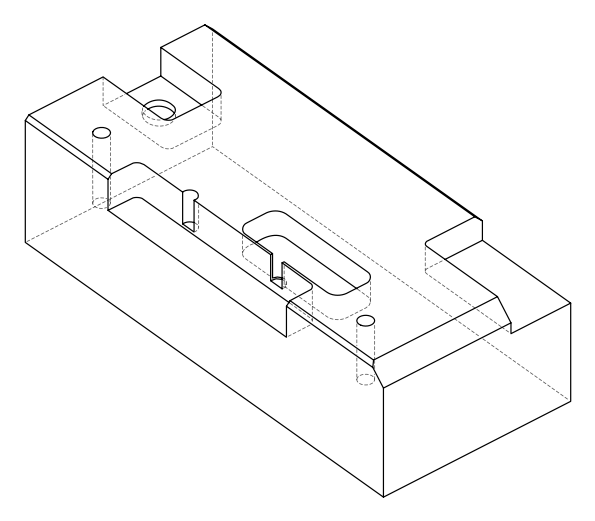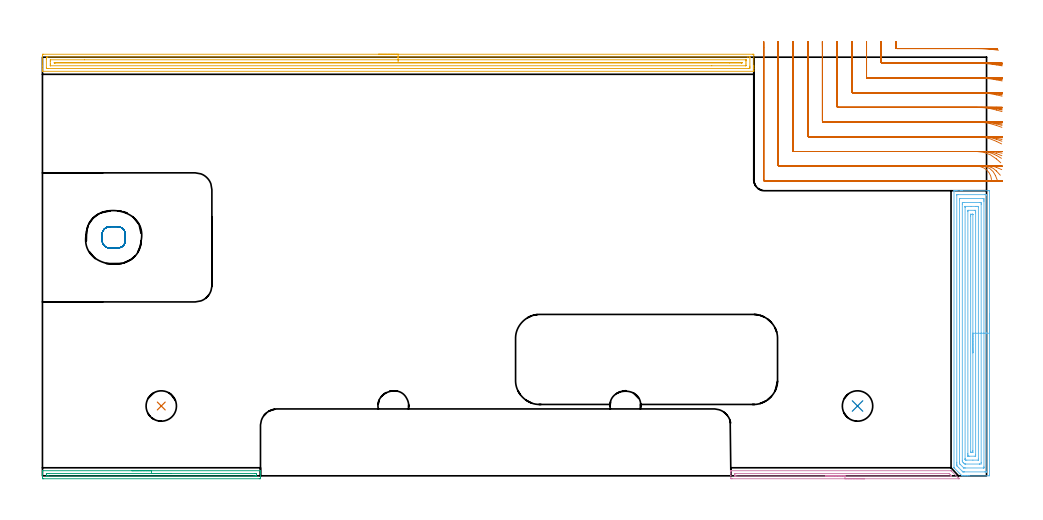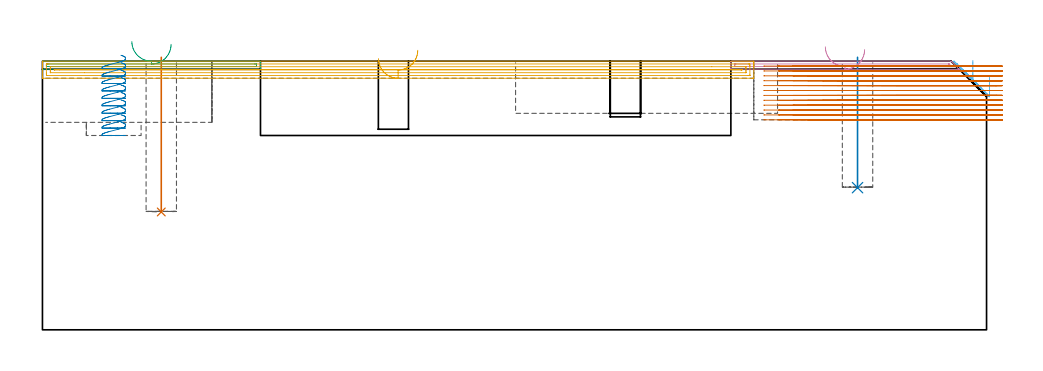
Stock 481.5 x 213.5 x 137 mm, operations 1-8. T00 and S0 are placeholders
(PLAN: 13 operations, 4 tool changes, 111.8 min)
(1 INDEXABLE_INSERT_DRILL_BLIND_HOLE_FROM_SOLID | STEP1POCKET | NXT0302_002 | 0.32 min | 14432 mm3)
(2 INDEXABLE_INSERT_DRILL_BLIND_HOLE_FROM_SOLID_1 | STEP1POCKET_3 | NXT0302_002 | 0.27 min | 12102 mm3)
(3 AREA_MILL | FG_CHAMFER_SURFACE | UGT0205_001 | 1.94 min | 957 mm3)
(4 AREA_MILL_1 | FG_CHAMFER_SURFACE_1 | UGT0205_001 | 2 min | 1027 mm3)
(5 AREA_MILL_2 | FG_CHAMFER_SURFACE_2 | UGT0205_001 | 11.77 min | 13932 mm3)
(6 AREA_MILL_3 | FG_CHAMFER_SURFACE_3 | UGT0205_001 | 8.38 min | 25024 mm3)
(7 MILL_CORNER_NOTCH_RECTANGULAR | CORNER_NOTCH_RECTANGULAR | NXT0201_013 | Follow Part, ap 2.5, ae 75% | 33.13 min | 240062 mm3)
(8 MILL_RECTANGULAR_POCKET | POCKET_RECTANGULAR_STRAIGHT | NXT0201_012 | Follow Part, ap 4, ae 75% | 1.86 min | 23772 mm3)
(9 MILL_RECTANGULAR_POCKET_1 | POCKET_RECTANGULAR_STRAIGHT_1 | NXT0201_012 | Follow Part, ap 4, ae 75% | 7.75 min | 159690 mm3)
(10 MILL_SLOT | SLOT_PARTIAL_RECTANGULAR | NXT0201_012 | Follow Part, ap 4, ae 75% | 31.53 min | 308830 mm3)
(11 MILL_SLOT_1 | SLOT_PARTIAL_RECTANGULAR_1 | NXT0201_012 | Follow Part, ap 4, ae 75% | 11.66 min | 156868 mm3)
(12 MILL_BLIND_HOLE_FROM_SOLID_MATERIAL | STEP1POCKET_1 | NXT0201_011 | Spiral | 0.63 min | 4111 mm3)
(13 MILL_BLIND_HOLE_FROM_SOLID_MATERIAL_1 | STEP1POCKET_2 | NXT0201_011 | Spiral | 0.56 min | 1130 mm3)
(TOOL NXT0302_002 | Index. Insert Drill 15.5mm [880-D1550L20-05] | D15.5 PA176 FL78 Z2)
(TOOL UGT0205_001 | Chamfer Mill 20 x 3 x 45 deg. | D20 FL50 Z2)
(TOOL NXT0201_013 | ENDMILL 10mm | D10 FL30 Z4)
(TOOL NXT0201_012 | ENDMILL 16mm [2P460-1600-NA 1630] | D16 FL38 Z6)
(TOOL NXT0201_011 | ENDMILL 12mm [2P460-1200-NA 1630] | D12 FL38 Z6)
(OP 1 INDEXABLE_INSERT_DRILL_BLIND_HOLE_FROM_SOLID)
G17 G21 G94 G90
T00 M6
G54
G17 G0 G90 X60.6 Y35.6 S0 M3
G43 Z147. H1
G94 G81 G98 Z60.1 F250. R139.
G80
M5
M2
(OP 2 INDEXABLE_INSERT_DRILL_BLIND_HOLE_FROM_SOLID_1)
G17 G21 G94 G90
T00 M6
G54
G17 G0 G90 X415.7 Y35.6 S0 M3
G43 Z147. H1
G94 G81 G98 Z72.5 F250. R139.
G80
M5
M2
(OP 3 AREA_MILL)
G17 G21 G94 G90
T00 M6
G54
G17 G0 G90 X45.6 Y2.6 S1061 M3
G43 Z147. H0
G94 G1 X45.638 Z146.128 F250.
X45.752 Z145.263
X45.941 Z144.412
X46.203 Z143.58
X46.537 Z142.774
X46.94 Z142.
X47.408 Z141.264
X47.94 Z140.572
X48.529 Z139.929
X49.172 Z139.339
X49.864 Z138.808
X50.6 Z138.34
X51.374 Z137.937
X52.18 Z137.603
X53.012 Z137.341
X53.864 Z137.152
X54.728 Z137.038
X55.6 Z137.
X111.021
X111.19 Y2.597 Z136.988
X111.198 Y2.478 Z136.871
X111.2 Y2.354 Z136.754
Y2.118 Z136.517
Y1.421 Z135.816
Y0.202 Z134.599
Y-0.321 Z134.073
Y-0.931 Z133.464
X111.197 Y-1.192 Z133.203
X111.19 Y-1.493 Z132.903
X110.888 Y-1.498 Z132.9
X110.574 Y-1.5
X0.626
X0.312 Y-1.498
X0.01 Y-1.493 Z132.903
X0. Y-1.192 Z133.203
Y-0.931 Z133.464
Y-0.321 Z134.073
Y0.202 Z134.599
Y0.55 Z134.946
Y1.073 Z135.469
Y1.421 Z135.816
Y2.118 Z136.517
Y2.354 Z136.754
X0.002 Y2.478 Z136.871
X0.01 Y2.597 Z136.988
X0.179 Y2.6 Z137.
X55.6
Y1.186 Z135.586
X108.134
X108.787 Y1.185 Z135.585
X109.031 Y1.183 Z135.583
X109.144 Y1.179 Z135.579
X109.19 Y1.176 Z135.576
X109.192 Y1.15 Z135.55
X109.198 Y1.02 Z135.42
X109.199 Y0.55 Z134.95
X109.198 Y0.15 Z134.55
X109.191 Y0.013 Z134.413
X109.185 Y-0.079 Z134.321
X109.112 Y-0.08 Z134.32
X108.787 Y-0.084 Z134.316
X108.545 Y-0.085 Z134.315
X107.893 Y-0.086 Z134.314
X3.066
X2.413 Y-0.085 Z134.315
X2.169 Y-0.083 Z134.317
X2.056 Y-0.079 Z134.321
X2.01 Y-0.076 Z134.324
X2.008 Y-0.05 Z134.35
X2.002 Y0.08 Z134.48
X2.001 Y0.55 Z134.95
X2.002 Y0.951 Z135.351
X2.009 Y1.087 Z135.487
X2.015 Y1.179 Z135.579
X2.088 Y1.18 Z135.58
X2.413 Y1.184 Z135.584
X2.655 Y1.185 Z135.585
X3.307 Y1.186 Z135.586
X55.6
X56.472 Z135.624
X57.336 Z135.738
X58.188 Z135.926
X59.02 Z136.189
X59.826 Z136.523
X60.6 Z136.925
X61.336 Z137.394
X62.028 Z137.925
X62.671 Z138.515
X63.26 Z139.158
X63.792 Z139.85
X64.26 Z140.586
X64.663 Z141.36
X64.997 Z142.166
X65.259 Z142.998
X65.448 Z143.849
X65.562 Z144.714
X65.6 Z145.586
G0 Z147.
M5
M2
(OP 4 AREA_MILL_1)
G17 G21 G94 G90
T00 M6
G54
G17 G0 G90 X419.3 Y-1.5 S1061 M3
G43 Z147. H0
Z142.9
G94 G1 X419.262 Z142.028 F250.
X419.148 Z141.164
X418.959 Z140.312
X418.697 Z139.48
X418.363 Z138.674
X417.96 Z137.9
X417.491 Z137.164
X416.96 Z136.472
X416.371 Z135.829
X415.728 Z135.24
X415.036 Z134.709
X414.3 Z134.24
X413.526 Z133.837
X412.72 Z133.503
X411.888 Z133.241
X411.036 Z133.052
X410.172 Z132.938
X409.3 Z132.9
X351.711
X351.399 Y-1.497 Z132.901
X351.11 Y-1.493 Z132.903
X351.1 Y-1.192 Z133.203
Y0.229 Z134.626
Y1.421 Z135.816
Y2.374 Z136.773
X351.104 Y2.489 Z136.881
X351.11 Y2.598 Z136.988
X351.265 Y2.6 Z137.
X463.317
X463.395 Y2.596 Z136.99
X463.432 Y2.566 Z136.962
X463.584 Y2.416 Z136.815
X467.058 Y-1.057 Z133.34
X467.194 Y-1.192 Z133.203
X467.335 Y-1.334 Z133.064
X467.485 Y-1.484 Z132.913
X467.492 Y-1.497 Z132.9
Y-1.499 Z132.899
X467.427 Y-1.5 Z132.9
X467.335
X409.3
Y-0.086 Z134.314
X354.148
X353.497 Y-0.085 Z134.315
X353.252 Y-0.082 Z134.318
X353.148 Y-0.079 Z134.321
X353.109 Y-0.073 Z134.327
X353.107 Y-0.052 Z134.348
X353.102 Y0.064 Z134.464
X353.101 Y0.55 Z134.95
Y0.936 Z135.336
X353.105 Y1.066 Z135.466
X353.11 Y1.168 Z135.568
X353.117 Y1.18 Z135.58
X353.131 Y1.182 Z135.582
X353.171 Y1.184 Z135.584
X353.497 Y1.185 Z135.585
X353.738 Y1.186 Z135.586
X462.099 Y1.185 Z135.585
X462.262 Y1.184 Z135.584
X462.342 Y1.181 Z135.581
X462.358 Y1.179 Z135.579
X462.38 Y1.162 Z135.562
X462.425 Y1.124 Z135.524
X463. Y0.55 Z134.95
X463.317 Y0.231 Z134.631
X463.595 Y-0.056 Z134.344
X463.616 Y-0.08 Z134.32
X463.587 Y-0.081 Z134.319
X463.498 Y-0.084 Z134.316
X463.317 Y-0.085 Z134.315
X463.076 Y-0.086 Z134.314
X409.3
X408.428 Z134.352
X407.563 Z134.466
X406.712 Z134.655
X405.88 Z134.917
X405.074 Z135.251
X404.3 Z135.654
X403.564 Z136.123
X402.872 Z136.654
X402.229 Z137.243
X401.64 Z137.886
X401.108 Z138.578
X400.64 Z139.314
X400.237 Z140.088
X399.903 Z140.894
X399.641 Z141.726
X399.452 Z142.578
X399.338 Z143.443
X399.3 Z144.314
G0 Z147.
M5
M2
(OP 5 AREA_MILL_2)
G17 G21 G94 G90
T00 M6
G54
G17 G0 G90 X171.4 Y215. S1061 M3
G43 Z147. H0
Z138.3
G94 G1 X171.438 Z137.428 F250.
X171.552 Z136.564
X171.741 Z135.712
X172.003 Z134.88
X172.337 Z134.074
X172.74 Z133.3
X173.208 Z132.564
X173.74 Z131.872
X174.329 Z131.229
X174.972 Z130.64
X175.664 Z130.109
X176.4 Z129.64
X177.174 Z129.237
X177.98 Z128.903
X178.812 Z128.641
X179.663 Z128.452
X180.528 Z128.338
X181.4 Z128.3
X362.19 Y214.999 Z128.301
X362.593 Y214.996 Z128.302
X362.79 Y214.992 Z128.305
X362.8 Y214.6 Z128.697
Y209.333 Z133.961
Y208.778 Z134.519
Y208.456 Z134.84
Y207.9 Z135.396
Y207.578 Z135.717
Y206.934 Z136.366
Y206.593 Z136.706
X362.798 Y206.445 Z136.848
X362.79 Y206.302 Z136.988
X362.636 Y206.3 Z137.
X0.164
X0.01 Y206.302 Z136.988
X0.002 Y206.445 Z136.848
X0. Y206.593 Z136.706
Y206.934 Z136.365
Y207.578 Z135.717
Y208.777 Z134.519
Y209.333 Z133.961
Y214.322 Z128.975
X0.003 Y214.6 Z128.697
X0.01 Y214.992 Z128.305
X0.207 Y214.996 Z128.302
X0.61 Y215. Z128.3
X181.4
Y213.586 Z129.714
X359.65
X360.404 Y213.585 Z129.715
X360.545 Y213.583 Z129.717
X360.756 Y213.579 Z129.721
X360.791 Y213.57 Z129.73
X360.795 Y213.543 Z129.757
X360.797 Y213.513 Z129.787
X360.8 Y213.333 Z129.967
Y208.945 Z134.355
X360.797 Y208.456 Z134.844
X360.791 Y208.075 Z135.225
X360.772 Y207.721 Z135.579
X360.404 Y207.716 Z135.584
X360.265 Y207.715 Z135.585
X3.15 Y207.714 Z135.586
X2.396 Y207.715 Z135.585
X2.255 Y207.716 Z135.584
X2.044 Y207.721 Z135.579
X2.009 Y207.73 Z135.57
X2.005 Y207.757 Z135.543
X2.003 Y207.787 Z135.513
X2. Y207.966 Z135.334
Y212.355 Z130.945
X2.003 Y212.844 Z130.456
X2.009 Y213.225 Z130.075
X2.028 Y213.579 Z129.721
X2.396 Y213.584 Z129.716
X2.535 Y213.585 Z129.715
X181.4 Y213.586 Z129.714
Y212.172 Z131.128
X358.688 Y212.171 Z131.129
X358.743 Y212.169 Z131.131
X358.778 Y212.166 Z131.134
X358.79 Y212.163 Z131.137
X358.792 Y212.144 Z131.156
X358.797 Y211.967 Z131.333
X358.8 Y211.789 Z131.511
Y211.089 Z132.211
Y210.033 Z133.267
X358.798 Y209.333 Z133.967
X358.795 Y209.16 Z134.14
X358.79 Y209.136 Z134.164
X358.773 Y209.134 Z134.166
X358.723 Y209.131 Z134.169
X358.619 Y209.129 Z134.171
X341.362 Y209.128 Z134.172
X4.112 Y209.129 Z134.171
X4.056 Y209.131 Z134.169
X4.021 Y209.134 Z134.166
X4.01 Y209.137 Z134.163
X4.008 Y209.156 Z134.144
X4.003 Y209.333 Z133.967
X4. Y209.511 Z133.789
Y210.211 Z133.089
Y211.267 Z132.033
X4.002 Y211.967 Z131.333
X4.005 Y212.14 Z131.16
X4.01 Y212.164 Z131.136
X4.026 Y212.166 Z131.134
X4.077 Y212.169 Z131.131
X4.181 Y212.171 Z131.129
X21.416 Y212.172 Z131.128
X181.4
Y210.757 Z132.543
X356.278
X356.496 Y210.756 Z132.544
X356.605 Y210.753 Z132.547
X356.79 Y210.745 Z132.555
X356.792 Y210.65 Z132.65
X356.79 Y210.555 Z132.745
X356.605 Y210.547 Z132.753
X356.495 Y210.544 Z132.756
X350.491 Y210.543 Z132.757
X6.522
X6.304 Y210.544 Z132.756
X6.195 Y210.547 Z132.753
X6.01 Y210.555 Z132.745
X6.008 Y210.65 Z132.65
X6.01 Y210.745 Z132.555
X6.195 Y210.753 Z132.547
X6.305 Y210.756 Z132.544
X8.645 Y210.757 Z132.543
X181.4
X182.272 Z132.581
X183.136 Z132.695
X183.988 Z132.883
X184.82 Z133.146
X185.626 Z133.48
X186.4 Z133.882
X187.136 Z134.351
X187.828 Z134.882
X188.471 Z135.472
X189.06 Z136.115
X189.591 Z136.807
X190.06 Z137.543
X190.463 Z138.316
X190.797 Z139.122
X191.059 Z139.954
X191.248 Z140.806
X191.362 Z141.671
X191.4 Z142.543
G0 Z147.
M5
M2
(OP 6 AREA_MILL_3)
G17 G21 G94 G90
T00 M6
G54
G17 G0 G90 X483. Y82.7 S1061 M3
G43 Z147. H0
Z128.9
G94 G1 Y82.662 Z128.028 F250.
Y82.548 Z127.164
Y82.359 Z126.312
Y82.097 Z125.48
Y81.763 Z124.674
Y81.36 Z123.9
Y80.892 Z123.164
Y80.36 Z122.472
Y79.771 Z121.829
Y79.128 Z121.24
Y78.436 Z120.708
Y77.7 Z120.24
Y76.926 Z119.837
Y76.12 Z119.503
Y75.288 Z119.241
Y74.437 Z119.052
Y73.572 Z118.938
Y72.7 Z118.9
Y0.577
X482.996 Y0.268 Z118.902
X482.991 Y0.01 Z118.905
X482.728 Y0. Z119.168
X472.613 Z129.28
X471.986 Z129.911
X471.722 Z130.174
X471.095 Z130.802
X470.831 Z131.064
X470.304 Z131.595
X469.576 Z132.323
X469.049 Y0.007 Z132.849
X469.003 Y0.009 Z132.896
X468.868 Y0.132 Z133.031
X465.19 Y3.81 Z136.71
X464.925 Y4.077 Z136.974
X464.906 Y4.105 Z136.992
X464.9 Y4.138 Z137.
Y145.268
X464.903 Y145.39 Z136.988
X464.939 Y145.393 Z136.953
X465.246 Y145.4 Z136.653
X465.849 Z136.049
X466.376 Z135.519
X468.422 Z133.476
X469.049 Z132.845
X482.415 Z119.482
X482.731 Y145.398 Z119.166
X482.991 Y145.39 Z118.905
X482.999 Y145.129 Z118.899
X483. Y72.7 Z118.9
X481.586 Z120.314
X481.585 Y2.233 Z120.315
X481.582 Y2.109 Z120.318
X481.579 Y2.028 Z120.321
X481.574 Y2.008 Z120.326
X481.567 Y2.006 Z120.333
X481.524 Y2.004 Z120.376
X480.99 Y2. Z120.91
X480.633 Z121.267
X470.298 Z131.602
X469.94 Y2.002 Z131.96
X469.583 Y2.007 Z132.317
X469.481 Y2.01 Z132.419
X469.439 Y2.022 Z132.461
X469.413 Y2.046 Z132.487
X469.305 Y2.148 Z132.595
X469.092 Y2.358 Z132.808
X467.311 Y4.138 Z134.589
X467.267 Y4.182 Z134.633
X466.427 Y5.029 Z135.473
X466.376 Y5.085 Z135.524
X466.32 Y5.919 Z135.58
X466.317 Y5.979 Z135.583
X466.314 Y6.81 Z135.586
Y6.872
X466.315 Y143.167 Z135.585
X466.318 Y143.291 Z135.582
X466.321 Y143.372 Z135.579
X466.326 Y143.392 Z135.574
X466.333 Y143.393 Z135.567
X466.376 Y143.396 Z135.524
X466.91 Y143.4 Z134.99
X467.267 Z134.633
X480.633 Z121.267
X481.167 Y143.398 Z120.733
X481.524 Y143.392 Z120.376
X481.568 Y143.39 Z120.332
X481.579 Y143.228 Z120.321
X481.584 Y143.104 Z120.316
X481.585 Y143.042 Z120.315
X481.586 Y72.7 Z120.314
X480.172 Z121.728
X480.171 Y4.6 Z121.729
X480.169 Y4.138 Z121.731
X480.167 Y4.032 Z121.733
X480.165 Y4.014 Z121.735
X480.111 Y4.009 Z121.789
X480.019 Y4.004 Z121.881
X479.88 Y4. Z122.02
X470.831 Z131.069
X470.076 Y4.003 Z131.824
X469.94 Y4.01 Z131.96
X469.898 Y4.013 Z132.002
X469.853 Y4.054 Z132.047
X469.763 Y4.138 Z132.137
X468.158 Y5.741 Z133.742
X467.983 Y5.919 Z133.917
X467.806 Y6.106 Z134.094
X467.735 Y6.193 Z134.165
X467.733 Y6.242 Z134.167
X467.731 Y6.347 Z134.169
X467.729 Y6.81 Z134.171
Y7.239
Y140.8
X467.731 Y141.262 Z134.169
X467.733 Y141.368 Z134.167
X467.735 Y141.386 Z134.165
X467.789 Y141.391 Z134.111
X467.881 Y141.396 Z134.019
X468.02 Y141.4 Z133.88
X479.742 Y141.399 Z122.158
X479.88 Y141.397 Z122.02
X480.151 Y141.39 Z121.749
X480.165 Y141.262 Z121.735
X480.169 Y140.835 Z121.731
X480.171 Y140.371 Z121.729
Y139.942
X480.172 Y72.7 Z121.728
X478.757 Z123.143
Y6.81
X478.75 Y6.02 Z123.15
X477.96 Y6.002 Z123.94
X477.878 Y6.001 Z124.022
X470.831 Z131.069
X470.749 Z131.151
X470.345 Y6.016 Z131.555
X469.94 Y6.414 Z131.96
X469.543 Y6.81 Z132.357
X469.15 Y7.214 Z132.75
X469.144 Y7.606 Z132.756
X469.143 Y7.7 Z132.757
Y138.59
X469.15 Y139.38 Z132.75
X469.94 Y139.398 Z131.96
X470.022 Y139.399 Z131.878
X478.042 Z123.858
X478.75 Y139.38 Z123.15
X478.757 Y138.684 Z123.143
Y138.59
Y72.7
X477.343 Z124.557
Y8.591
X477.342 Y8.318 Z124.558
X477.337 Y8.042 Z124.563
X477.336 Y8.013 Z124.564
X477.326 Y8.009 Z124.574
X477.29 Y8.005 Z124.61
X477.216 Y8.001 Z124.684
X474.541 Y8. Z127.359
X471.421 Y8.001 Z130.479
X470.831 Y8.01 Z131.069
X470.795 Y8.015 Z131.105
X470.756 Y8.05 Z131.144
X470.677 Y8.126 Z131.223
X470.6 Y8.206 Z131.3
X470.565 Y8.245 Z131.335
X470.563 Y8.317 Z131.337
X470.559 Y8.591 Z131.341
X470.558 Y8.864 Z131.342
X470.557 Y136.809 Z131.343
X470.558 Y137.082 Z131.342
X470.563 Y137.358 Z131.337
X470.564 Y137.387 Z131.336
X470.575 Y137.39 Z131.325
X470.61 Y137.395 Z131.29
X470.684 Y137.399 Z131.216
X473.655 Y137.4 Z128.245
X476.178 Z125.722
X476.478 Z125.422
X477.069 Y137.396 Z124.831
X477.265 Y137.393 Z124.635
X477.331 Y137.39 Z124.569
X477.336 Y137.266 Z124.564
X477.34 Y137.084 Z124.56
X477.342 Y136.809 Z124.558
X477.343 Y72.7 Z124.557
X475.929 Z125.971
Y10.62
X475.927 Y10.371 Z125.973
X475.923 Y10.051 Z125.977
X475.922 Y10.019 Z125.978
X475.88 Y10.01 Z126.02
X475.782 Y10.005 Z126.118
X475.657 Y10.001 Z126.243
X472.613 Y10. Z129.287
X472.092 Y10.002 Z129.808
X472. Y10.007 Z129.9
X471.985 Y10.009 Z129.915
X471.978 Y10.037 Z129.922
X471.975 Y10.119 Z129.925
X471.973 Y10.371 Z129.927
X471.971 Y11.013 Z129.929
Y11.262
X471.972 Y134.78 Z129.928
X471.973 Y135.029 Z129.927
X471.977 Y135.349 Z129.923
X471.978 Y135.381 Z129.922
X472.02 Y135.39 Z129.88
X472.118 Y135.395 Z129.782
X472.243 Y135.399 Z129.657
X475.287 Y135.4 Z126.613
X475.808 Y135.398 Z126.092
X475.9 Y135.393 Z126.
X475.915 Y135.391 Z125.985
X475.922 Y135.363 Z125.978
X475.925 Y135.281 Z125.975
X475.928 Y135.029 Z125.972
X475.929 Y134.387 Z125.971
Y134.138
Y72.7
X474.515 Z127.385
Y12.924
X474.51 Y12.152 Z127.39
X474.508 Y12.039 Z127.392
X474.504 Y12.01 Z127.396
X474.471 Y12.007 Z127.429
X474.396 Y12.004 Z127.504
X473.657 Y12. Z128.243
X473.505 Y12.001 Z128.395
X473.454 Y12.002 Z128.446
X473.414 Y12.006 Z128.486
X473.393 Y12.01 Z128.507
X473.391 Y12.034 Z128.509
X473.387 Y12.152 Z128.513
X473.386 Y12.271 Z128.514
Y132.476
X473.39 Y133.248 Z128.51
X473.392 Y133.361 Z128.508
X473.396 Y133.39 Z128.504
X473.429 Y133.393 Z128.471
X473.505 Y133.396 Z128.395
X474.243 Y133.4 Z127.657
X474.396 Y133.399 Z127.504
X474.446 Y133.398 Z127.454
X474.486 Y133.394 Z127.414
X474.507 Y133.39 Z127.393
X474.509 Y133.366 Z127.391
X474.513 Y133.248 Z127.387
X474.514 Y133.129 Z127.386
X474.515 Y72.7 Z127.385
Y71.828 Z127.423
Y70.964 Z127.537
Y70.112 Z127.726
Y69.28 Z127.988
Y68.474 Z128.322
Y67.7 Z128.725
Y66.964 Z129.194
Y66.272 Z129.725
Y65.629 Z130.314
Y65.04 Z130.957
Y64.508 Z131.65
Y64.04 Z132.385
Y63.637 Z133.159
Y63.303 Z133.965
Y63.041 Z134.797
Y62.852 Z135.649
Y62.738 Z136.514
Y62.7 Z137.385
G0 Z147.
M5
M2
(OP 7 MILL_CORNER_NOTCH_RECTANGULAR)
G17 G21 G94 G90
T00 M6
G54
G17 G0 G90 X435.264 Y221.5 S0 M3
G43 Z147. H0
Z134.508
G94 G1 X435.296 Y218.5 F250.
X435.297 Y218.39 F500.
G3 X435.792 Y217.9 R0.5
G1 X476.561
G2 X484.605 Y217.419 R67.5
G1 X487.584 Y217.061 F250.
G0 Z147.
X427.759 Y221.5
Z134.508
G1 X427.796 Y218.5
G2 X427.8 Y217.777 R60. F500.
G1 Y210.895
G3 X428.295 Y210.4 R0.5
G1 X476.561
G2 X486.5 Y209.571 R60.
G1 X489.459 Y209.074 F250.
G0 Z147.
X420.254 Y221.5
Z134.508
G1 X420.295 Y218.5
G2 X420.3 Y217.777 R52.5 F500.
G1 Y203.395
G3 X420.795 Y202.9 R0.5
G1 X476.561
G2 X486.5 Y201.951 R52.5
G1 X489.446 Y201.383 F250.
G0 Z147.
X412.746 Y221.5
Z134.508
G1 X412.794 Y218.5
G2 X412.8 Y217.777 R45. F500.
G1 Y195.895
G3 X413.295 Y195.4 R0.5
G1 X476.561
G2 X486.5 Y194.289 R45.
G1 X489.426 Y193.626 F250.
G0 Z147.
X405.235 Y221.499
Z134.508
G1 X405.293 Y218.5
G2 X405.3 Y217.777 R37.5 F500.
G1 Y188.396
G3 X405.796 Y187.9 R0.5
G1 X476.561
G2 X486.5 Y186.559 R37.5
G1 X489.393 Y185.764 F250.
G0 Z147.
X397.719 Y221.499
Z134.508
G1 X397.791 Y218.5
G2 X397.8 Y217.777 R30. F500.
G1 Y180.896
G3 X398.296 Y180.4 R0.5
G1 X476.561
G2 X486.5 Y178.706 R30.
G1 X489.331 Y177.712 F250.
G0 Z147.
X390.192 Y221.498
Z134.508
G1 X390.288 Y218.5
G2 X390.3 Y217.777 R22.5 F500.
G1 Y173.396
G3 X390.796 Y172.9 R0.5
G1 X476.561
G2 X486.5 Y170.586 R22.5
G1 X489.191 Y169.26 F250.
G0 Z147.
X382.638 Y221.497
Z134.508
G1 X382.783 Y218.5
G2 X382.8 Y217.777 R15. F500.
G1 Y165.896
G3 X383.296 Y165.4 R0.5
G1 X476.561
G2 X486.5 Y161.634 R15.
G1 X488.747 Y159.646 F250.
G0 Z147.
X374.976 Y221.486
Z134.508
G1 X375.265 Y218.5
G2 X375.3 Y217.777 R7.5 F500.
G1 Y158.396
G3 X375.796 Y157.9 R0.5
G1 X476.561
G2 X484.029 Y151.087 R7.5
G0 Z147.
X367.8 Y220.777
Z134.508
G1 Y217.777 F250.
Y150.896 F500.
G3 X368.296 Y150.4 R0.5
G1 X476.561
X479.561 F250.
G0 Z147.
X435.3 Y221.5
Z132.017
G1 Y218.5
Y218.395 F500.
G3 X435.795 Y217.9 R0.5
G1 X479.045
G2 X484.21 Y217.702 R67.5
G1 X487.201 Y217.473 F250.
G0 Z147.
X427.8 Y221.5
Z132.017
G1 Y218.5
Y210.895 F500.
G3 X428.295 Y210.4 R0.5
G1 X479.045
G2 X486.5 Y209.935 R60.
G1 X489.477 Y209.562 F250.
G0 Z147.
X420.3 Y221.5
Z132.017
G1 Y218.5
Y203.395 F500.
G3 X420.795 Y202.9 R0.5
G1 X479.045
G2 X486.5 Y202.368 R52.5
G1 X489.47 Y201.942 F250.
G0 Z147.
X412.8 Y221.5
Z132.017
G1 Y218.5
Y195.895 F500.
G3 X413.295 Y195.4 R0.5
G1 X479.045
G2 X486.5 Y194.778 R45.
G1 X489.459 Y194.281 F250.
G0 Z147.
X405.3 Y221.5
Z132.017
G1 Y218.5
Y188.396 F500.
G3 X405.796 Y187.9 R0.5
G1 X479.045
G2 X486.5 Y187.151 R37.5
G1 X489.44 Y186.555 F250.
G0 Z147.
X397.8 Y221.5
Z132.017
G1 Y218.5
Y180.896 F500.
G3 X398.296 Y180.4 R0.5
G1 X479.045
G2 X486.5 Y179.459 R30.
G1 X489.406 Y178.713 F250.
G0 Z147.
X390.3 Y221.5
Z132.017
G1 Y218.5
Y173.396 F500.
G3 X390.796 Y172.9 R0.5
G1 X479.045
G2 X486.5 Y171.629 R22.5
G1 X489.331 Y170.635 F250.
G0 Z147.
X382.8 Y221.5
Z132.017
G1 Y218.5
Y165.896 F500.
G3 X383.296 Y165.4 R0.5
G1 X479.045
G2 X486.5 Y163.416 R15.
G1 X489.103 Y161.925 F250.
G0 Z147.
X375.3 Y221.5
Z132.017
G1 Y218.5
Y158.396 F500.
G3 X375.796 Y157.9 R0.5
G1 X479.045
G2 X485.997 Y153.214 R7.5
G1 X487.123 Y150.433 F250.
G0 Z147.
X367.8 Y221.5
Z132.017
G1 Y218.5
Y150.896 F500.
G3 X368.296 Y150.4 R0.5
G1 X479.045
X482.045 F250.
G0 Z147.
X435.3 Y221.5
Z129.525
G1 Y218.5
Y218.395 F500.
G3 X435.795 Y217.9 R0.5
G1 X480.996
G2 X483.994 Y217.833 R67.5
G1 X486.991 Y217.7 F250.
G0 Z147.
X427.8 Y221.5
Z129.525
G1 Y218.5
Y210.895 F500.
G3 X428.295 Y210.4 R0.5
G1 X480.996
G2 X486.5 Y210.147 R60.
G1 X489.487 Y209.872 F250.
G0 Z147.
X420.3 Y221.5
Z129.525
G1 Y218.5
Y203.395 F500.
G3 X420.795 Y202.9 R0.5
G1 X480.996
G2 X486.5 Y202.611 R52.5
G1 X489.483 Y202.296 F250.
G0 Z147.
X412.8 Y221.5
Z129.525
G1 Y218.5
Y195.895 F500.
G3 X413.295 Y195.4 R0.5
G1 X480.996
G2 X486.5 Y195.062 R45.
G1 X489.477 Y194.695 F250.
G0 Z147.
X405.3 Y221.5
Z129.525
G1 Y218.5
Y188.396 F500.
G3 X405.796 Y187.9 R0.5
G1 X480.996
G2 X486.5 Y187.494 R37.5
G1 X489.468 Y187.054 F250.
G0 Z147.
X397.8 Y221.5
Z129.525
G1 Y218.5
Y180.896 F500.
G3 X398.296 Y180.4 R0.5
G1 X480.996
G2 X486.5 Y179.891 R30.
G1 X489.449 Y179.34 F250.
G0 Z147.
X390.3 Y221.5
Z129.525
G1 Y218.5
Y173.396 F500.
G3 X390.796 Y172.9 R0.5
G1 X480.996
G2 X486.5 Y172.216 R22.5
G1 X489.409 Y171.483 F250.
G0 Z147.
X382.8 Y221.5
Z129.525
G1 Y218.5
Y165.896 F500.
G3 X383.296 Y165.4 R0.5
G1 X480.996
G2 X486.5 Y164.354 R15.
G1 X489.291 Y163.253 F250.
G0 Z147.
X375.3 Y221.5
Z129.525
G1 Y218.5
Y158.396 F500.
G3 X375.796 Y157.9 R0.5
G1 X480.996
G2 X486.5 Y155.495 R7.5
G1 X488.538 Y153.293 F250.
G0 Z147.
X367.8 Y221.5
Z129.525
G1 Y218.5
Y150.896 F500.
G3 X368.296 Y150.4 R0.5
G1 X480.996
X483.996 F250.
G0 Z147.
X435.3 Y221.5
Z127.033
G1 Y218.5
Y218.395 F500.
G3 X435.795 Y217.9 R0.5
G1 X483.591
X483.876 Y217.899
X486.876 Y217.887 F250.
G0 Z147.
X427.8 Y221.5
Z127.033
G1 Y218.5
Y210.895 F500.
G3 X428.295 Y210.4 R0.5
G1 X483.591
G2 X486.5 Y210.329 R60.
G1 X489.496 Y210.184 F250.
G0 Z147.
X420.3 Y221.5
Z127.033
G1 Y218.5
Y203.395 F500.
G3 X420.795 Y202.9 R0.5
G1 X483.591
G2 X486.5 Y202.819 R52.5
G1 X489.495 Y202.653 F250.
G0 Z147.
X412.8 Y221.5
Z127.033
G1 Y218.5
Y195.895 F500.
G3 X413.295 Y195.4 R0.5
G1 X483.591
G2 X486.5 Y195.306 R45.
G1 X489.494 Y195.112 F250.
G0 Z147.
X405.3 Y221.5
Z127.033
G1 Y218.5
Y188.396 F500.
G3 X405.796 Y187.9 R0.5
G1 X483.591
G2 X486.5 Y187.787 R37.5
G1 X489.491 Y187.554 F250.
G0 Z147.
X397.8 Y221.5
Z127.033
G1 Y218.5
Y180.896 F500.
G3 X398.296 Y180.4 R0.5
G1 X483.591
G2 X486.5 Y180.259 R30.
G1 X489.486 Y179.968 F250.
G0 Z147.
X390.3 Y221.5
Z127.033
G1 Y218.5
Y173.396 F500.
G3 X390.796 Y172.9 R0.5
G1 X483.591
G2 X486.5 Y172.711 R22.5
G1 X489.475 Y172.323 F250.
G0 Z147.
X382.8 Y221.5
Z127.033
G1 Y218.5
Y165.896 F500.
G3 X383.296 Y165.4 R0.5
G1 X483.591
G2 X486.5 Y165.115 R15.
G1 X489.443 Y164.533 F250.
G0 Z147.
X375.3 Y221.5
Z127.033
G1 Y218.5
Y158.396 F500.
G3 X375.796 Y157.9 R0.5
G1 X483.591
G2 X486.5 Y157.313 R7.5
G1 X489.265 Y156.149 F250.
G0 Z147.
X367.8 Y221.5
Z127.033
G1 Y218.5
Y150.896 F500.
G3 X368.296 Y150.4 R0.5
G1 X483.591
X486.591 F250.
G0 Z147.
X435.3 Y221.5
Z124.542
G1 Y218.5
Y218.395 F500.
G3 X435.795 Y217.9 R0.5
G1 X483.875
X486.875 F250.
G0 Z147.
X427.8 Y221.5
Z124.542
G1 Y218.5
Y210.895 F500.
G3 X428.295 Y210.4 R0.5
G1 X486.073
G2 X486.5 Y210.398 R60.
G1 X489.5 Y210.377 F250.
G0 Z147.
X420.3 Y221.5
Z124.542
G1 Y218.5
Y203.395 F500.
G3 X420.795 Y202.9 R0.5
G1 X486.073
G2 X486.5 Y202.898 R52.5
G1 X489.5 Y202.874 F250.
G0 Z147.
X412.8 Y221.5
Z124.542
G1 Y218.5
Y195.895 F500.
G3 X413.295 Y195.4 R0.5
G1 X486.073
G2 X486.5 Y195.398 R45.
G1 X489.5 Y195.369 F250.
G0 Z147.
X405.3 Y221.5
Z124.542
G1 Y218.5
Y188.396 F500.
G3 X405.796 Y187.9 R0.5
G1 X486.073
G2 X486.5 Y187.898 R37.5
G1 X489.5 Y187.863 F250.
G0 Z147.
X397.8 Y221.5
Z124.542
G1 Y218.5
Y180.896 F500.
G3 X398.296 Y180.4 R0.5
G1 X486.073
G2 X486.5 Y180.397 R30.
G1 X489.5 Y180.354 F250.
G0 Z147.
X390.3 Y221.5
Z124.542
G1 Y218.5
Y173.396 F500.
G3 X390.796 Y172.9 R0.5
G1 X486.073
G2 X486.5 Y172.896 R22.5
G1 X489.499 Y172.839 F250.
G0 Z147.
X382.8 Y221.5
Z124.542
G1 Y218.5
Y165.896 F500.
G3 X383.296 Y165.4 R0.5
G1 X486.073
G2 X486.5 Y165.394 R15.
G1 X489.499 Y165.308 F250.
G0 Z147.
X375.3 Y221.5
Z124.542
G1 Y218.5
Y158.396 F500.
G3 X375.796 Y157.9 R0.5
G1 X486.073
G2 X486.5 Y157.888 R7.5
G1 X489.495 Y157.717 F250.
G0 Z147.
X367.8 Y221.5
Z124.542
G1 Y218.5
Y150.896 F500.
G3 X368.296 Y150.4 R0.5
G1 X486.073
X489.073 F250.
G0 Z147.
X435.3 Y221.5
Z122.05
G1 Y218.5
Y218.395 F500.
G3 X435.795 Y217.9 R0.5
G1 X483.875
X486.875 F250.
G0 Z147.
X427.8 Y221.5
Z122.05
G1 Y218.5
Y210.895 F500.
G3 X428.295 Y210.4 R0.5
G1 X486.5
X489.5 F250.
G0 Z147.
X420.3 Y221.5
Z122.05
G1 Y218.5
Y203.395 F500.
G3 X420.795 Y202.9 R0.5
G1 X486.5
X489.5 F250.
G0 Z147.
X412.8 Y221.5
Z122.05
G1 Y218.5
Y195.895 F500.
G3 X413.295 Y195.4 R0.5
G1 X486.5
X489.5 F250.
G0 Z147.
X405.3 Y221.5
Z122.05
G1 Y218.5
Y188.396 F500.
G3 X405.796 Y187.9 R0.5
G1 X486.5
X489.5 F250.
G0 Z147.
X397.8 Y221.5
Z122.05
G1 Y218.5
Y180.896 F500.
G3 X398.296 Y180.4 R0.5
G1 X486.5
X489.5 F250.
G0 Z147.
X390.3 Y221.5
Z122.05
G1 Y218.5
Y173.396 F500.
G3 X390.796 Y172.9 R0.5
G1 X486.5
X489.5 F250.
G0 Z147.
X382.8 Y221.5
Z122.05
G1 Y218.5
Y165.896 F500.
G3 X383.296 Y165.4 R0.5
G1 X486.5
X489.5 F250.
G0 Z147.
X375.3 Y221.5
Z122.05
G1 Y218.5
Y158.396 F500.
G3 X375.796 Y157.9 R0.5
G1 X486.5
X489.5 F250.
G0 Z147.
X367.8 Y221.5
Z122.05
G1 Y218.5
Y150.896 F500.
G3 X368.296 Y150.4 R0.5
G1 X486.5
X489.5 F250.
G0 Z147.
X435.3 Y221.5
Z119.558
G1 Y218.5
Y218.395 F500.
G3 X435.795 Y217.9 R0.5
G1 X483.875
X486.875 F250.
G0 Z147.
X427.8 Y221.5
Z119.558
G1 Y218.5
Y210.895 F500.
G3 X428.295 Y210.4 R0.5
G1 X486.5
X489.5 F250.
G0 Z147.
X420.3 Y221.5
Z119.558
G1 Y218.5
Y203.395 F500.
G3 X420.795 Y202.9 R0.5
G1 X486.5
X489.5 F250.
G0 Z147.
X412.8 Y221.5
Z119.558
G1 Y218.5
Y195.895 F500.
G3 X413.295 Y195.4 R0.5
G1 X486.5
X489.5 F250.
G0 Z147.
X405.3 Y221.5
Z119.558
G1 Y218.5
Y188.396 F500.
G3 X405.796 Y187.9 R0.5
G1 X486.5
X489.5 F250.
G0 Z147.
X397.8 Y221.5
Z119.558
G1 Y218.5
Y180.896 F500.
G3 X398.296 Y180.4 R0.5
G1 X486.5
X489.5 F250.
G0 Z147.
X390.3 Y221.5
Z119.558
G1 Y218.5
Y173.396 F500.
G3 X390.796 Y172.9 R0.5
G1 X486.5
X489.5 F250.
G0 Z147.
X382.8 Y221.5
Z119.558
G1 Y218.5
Y165.896 F500.
G3 X383.296 Y165.4 R0.5
G1 X486.5
X489.5 F250.
G0 Z147.
X375.3 Y221.5
Z119.558
G1 Y218.5
Y158.396 F500.
G3 X375.796 Y157.9 R0.5
G1 X486.5
X489.5 F250.
G0 Z147.
X367.8 Y221.5
Z119.558
G1 Y218.5
Y150.896 F500.
G3 X368.296 Y150.4 R0.5
G1 X486.5
X489.5 F250.
G0 Z147.
X435.3 Y221.5
Z117.067
G1 Y218.5
Y218.395 F500.
G3 X435.795 Y217.9 R0.5
G1 X483.875
X486.875 F250.
G0 Z147.
X427.8 Y221.5
Z117.067
G1 Y218.5
Y210.895 F500.
G3 X428.295 Y210.4 R0.5
G1 X486.5
X489.5 F250.
G0 Z147.
X420.3 Y221.5
Z117.067
G1 Y218.5
Y203.395 F500.
G3 X420.795 Y202.9 R0.5
G1 X486.5
X489.5 F250.
G0 Z147.
X412.8 Y221.5
Z117.067
G1 Y218.5
Y195.895 F500.
G3 X413.295 Y195.4 R0.5
G1 X486.5
X489.5 F250.
G0 Z147.
X405.3 Y221.5
Z117.067
G1 Y218.5
Y188.396 F500.
G3 X405.796 Y187.9 R0.5
G1 X486.5
X489.5 F250.
G0 Z147.
X397.8 Y221.5
Z117.067
G1 Y218.5
Y180.896 F500.
G3 X398.296 Y180.4 R0.5
G1 X486.5
X489.5 F250.
G0 Z147.
X390.3 Y221.5
Z117.067
G1 Y218.5
Y173.396 F500.
G3 X390.796 Y172.9 R0.5
G1 X486.5
X489.5 F250.
G0 Z147.
X382.8 Y221.5
Z117.067
G1 Y218.5
Y165.896 F500.
G3 X383.296 Y165.4 R0.5
G1 X486.5
X489.5 F250.
G0 Z147.
X375.3 Y221.5
Z117.067
G1 Y218.5
Y158.396 F500.
G3 X375.796 Y157.9 R0.5
G1 X486.5
X489.5 F250.
G0 Z147.
X367.8 Y221.5
Z117.067
G1 Y218.5
Y150.896 F500.
G3 X368.296 Y150.4 R0.5
G1 X486.5
X489.5 F250.
G0 Z147.
X435.3 Y221.5
Z114.575
G1 Y218.5
Y218.395 F500.
G3 X435.795 Y217.9 R0.5
G1 X483.875
X486.875 F250.
G0 Z147.
X427.8 Y221.5
Z114.575
G1 Y218.5
Y210.895 F500.
G3 X428.295 Y210.4 R0.5
G1 X486.5
X489.5 F250.
G0 Z147.
X420.3 Y221.5
Z114.575
G1 Y218.5
Y203.395 F500.
G3 X420.795 Y202.9 R0.5
G1 X486.5
X489.5 F250.
G0 Z147.
X412.8 Y221.5
Z114.575
G1 Y218.5
Y195.895 F500.
G3 X413.295 Y195.4 R0.5
G1 X486.5
X489.5 F250.
G0 Z147.
X405.3 Y221.5
Z114.575
G1 Y218.5
Y188.396 F500.
G3 X405.796 Y187.9 R0.5
G1 X486.5
X489.5 F250.
G0 Z147.
X397.8 Y221.5
Z114.575
G1 Y218.5
Y180.896 F500.
G3 X398.296 Y180.4 R0.5
G1 X486.5
X489.5 F250.
G0 Z147.
X390.3 Y221.5
Z114.575
G1 Y218.5
Y173.396 F500.
G3 X390.796 Y172.9 R0.5
G1 X486.5
X489.5 F250.
G0 Z147.
X382.8 Y221.5
Z114.575
G1 Y218.5
Y165.896 F500.
G3 X383.296 Y165.4 R0.5
G1 X486.5
X489.5 F250.
G0 Z147.
X375.3 Y221.5
Z114.575
G1 Y218.5
Y158.396 F500.
G3 X375.796 Y157.9 R0.5
G1 X486.5
X489.5 F250.
G0 Z147.
X367.8 Y221.5
Z114.575
G1 Y218.5
Y150.896 F500.
G3 X368.296 Y150.4 R0.5
G1 X486.5
X489.5 F250.
G0 Z147.
X435.3 Y221.5
Z112.083
G1 Y218.5
Y218.395 F500.
G3 X435.795 Y217.9 R0.5
G1 X483.875
X486.875 F250.
G0 Z147.
X427.8 Y221.5
Z112.083
G1 Y218.5
Y210.895 F500.
G3 X428.295 Y210.4 R0.5
G1 X486.5
X489.5 F250.
G0 Z147.
X420.3 Y221.5
Z112.083
G1 Y218.5
Y203.395 F500.
G3 X420.795 Y202.9 R0.5
G1 X486.5
X489.5 F250.
G0 Z147.
X412.8 Y221.5
Z112.083
G1 Y218.5
Y195.895 F500.
G3 X413.295 Y195.4 R0.5
G1 X486.5
X489.5 F250.
G0 Z147.
X405.3 Y221.5
Z112.083
G1 Y218.5
Y188.396 F500.
G3 X405.796 Y187.9 R0.5
G1 X486.5
X489.5 F250.
G0 Z147.
X397.8 Y221.5
Z112.083
G1 Y218.5
Y180.896 F500.
G3 X398.296 Y180.4 R0.5
G1 X486.5
X489.5 F250.
G0 Z147.
X390.3 Y221.5
Z112.083
G1 Y218.5
Y173.396 F500.
G3 X390.796 Y172.9 R0.5
G1 X486.5
X489.5 F250.
G0 Z147.
X382.8 Y221.5
Z112.083
G1 Y218.5
Y165.896 F500.
G3 X383.296 Y165.4 R0.5
G1 X486.5
X489.5 F250.
G0 Z147.
X375.3 Y221.5
Z112.083
G1 Y218.5
Y158.396 F500.
G3 X375.796 Y157.9 R0.5
G1 X486.5
X489.5 F250.
G0 Z147.
X367.8 Y221.5
Z112.083
G1 Y218.5
Y150.896 F500.
G3 X368.296 Y150.4 R0.5
G1 X486.5
X489.5 F250.
G0 Z147.
X435.3 Y221.5
Z109.592
G1 Y218.5
Y218.395 F500.
G3 X435.795 Y217.9 R0.5
G1 X483.875
X486.875 F250.
G0 Z147.
X427.8 Y221.5
Z109.592
G1 Y218.5
Y210.895 F500.
G3 X428.295 Y210.4 R0.5
G1 X486.5
X489.5 F250.
G0 Z147.
X420.3 Y221.5
Z109.592
G1 Y218.5
Y203.395 F500.
G3 X420.795 Y202.9 R0.5
G1 X486.5
X489.5 F250.
G0 Z147.
X412.8 Y221.5
Z109.592
G1 Y218.5
Y195.895 F500.
G3 X413.295 Y195.4 R0.5
G1 X486.5
X489.5 F250.
G0 Z147.
X405.3 Y221.5
Z109.592
G1 Y218.5
Y188.396 F500.
G3 X405.796 Y187.9 R0.5
G1 X486.5
X489.5 F250.
G0 Z147.
X397.8 Y221.5
Z109.592
G1 Y218.5
Y180.896 F500.
G3 X398.296 Y180.4 R0.5
G1 X486.5
X489.5 F250.
G0 Z147.
X390.3 Y221.5
Z109.592
G1 Y218.5
Y173.396 F500.
G3 X390.796 Y172.9 R0.5
G1 X486.5
X489.5 F250.
G0 Z147.
X382.8 Y221.5
Z109.592
G1 Y218.5
Y165.896 F500.
G3 X383.296 Y165.4 R0.5
G1 X486.5
X489.5 F250.
G0 Z147.
X375.3 Y221.5
Z109.592
G1 Y218.5
Y158.396 F500.
G3 X375.796 Y157.9 R0.5
G1 X486.5
X489.5 F250.
G0 Z147.
X367.8 Y221.5
Z109.592
G1 Y218.5
Y150.896 F500.
G3 X368.296 Y150.4 R0.5
G1 X486.5
X489.5 F250.
G0 Z147.
X435.3 Y221.5
Z107.1
G1 Y218.5
Y218.395 F500.
G3 X435.795 Y217.9 R0.5
G1 X483.875
X486.875 F250.
G0 Z147.
X427.8 Y221.5
Z107.1
G1 Y218.5
Y210.895 F500.
G3 X428.295 Y210.4 R0.5
G1 X486.5
X489.5 F250.
G0 Z147.
X420.3 Y221.5
Z107.1
G1 Y218.5
Y203.395 F500.
G3 X420.795 Y202.9 R0.5
G1 X486.5
X489.5 F250.
G0 Z147.
X412.8 Y221.5
Z107.1
G1 Y218.5
Y195.895 F500.
G3 X413.295 Y195.4 R0.5
G1 X486.5
X489.5 F250.
G0 Z147.
X405.3 Y221.5
Z107.1
G1 Y218.5
Y188.396 F500.
G3 X405.796 Y187.9 R0.5
G1 X486.5
X489.5 F250.
G0 Z147.
X397.8 Y221.5
Z107.1
G1 Y218.5
Y180.896 F500.
G3 X398.296 Y180.4 R0.5
G1 X486.5
X489.5 F250.
G0 Z147.
X390.3 Y221.5
Z107.1
G1 Y218.5
Y173.396 F500.
G3 X390.796 Y172.9 R0.5
G1 X486.5
X489.5 F250.
G0 Z147.
X382.8 Y221.5
Z107.1
G1 Y218.5
Y165.896 F500.
G3 X383.296 Y165.4 R0.5
G1 X486.5
X489.5 F250.
G0 Z147.
X375.3 Y221.5
Z107.1
G1 Y218.5
Y158.396 F500.
G3 X375.796 Y157.9 R0.5
G1 X486.5
X489.5 F250.
G0 Z147.
X367.8 Y221.5
Z107.1
G1 Y218.5
Y150.896 F500.
G3 X368.296 Y150.4 R0.5
G1 X486.5
X489.5 F250.
G0 Z147.
M5
M2
(OP 8 MILL_RECTANGULAR_POCKET)
G17 G21 G94 G90
T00 M6
G54
G17 G0 G90 X40.024 Y116.525 S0 M3
G43 Z147. H1
Z140.
G94 G1 X40.466 Y116.777 Z139.864 F250.
X40.902 Y117.11 Z139.717
X41.29 Y117.498 Z139.569
X41.623 Y117.934 Z139.422
X41.895 Y118.411 Z139.275
X42.1 Y118.92 Z139.128
X42.236 Y119.452 Z138.981
X42.3 Y119.997 Z138.834
Y123.203 Z137.975
X42.236 Y123.748 Z137.828
X42.1 Y124.28 Z137.681
X41.895 Y124.789 Z137.534
X41.623 Y125.266 Z137.387
X41.29 Y125.702 Z137.24
X40.902 Y126.09 Z137.093
X40.466 Y126.423 Z136.946
X39.989 Y126.695 Z136.799
X39.48 Y126.9 Z136.651
X38.948 Y127.036 Z136.504
X38.403 Y127.1 Z136.357
X34.297 Z135.257
X33.752 Y127.036 Z135.11
X33.22 Y126.9 Z134.963
X32.711 Y126.695 Z134.816
X32.234 Y126.423 Z134.669
X31.798 Y126.09 Z134.522
X31.41 Y125.702 Z134.375
X31.077 Y125.266 Z134.228
X30.805 Y124.789 Z134.081
X30.6 Y124.28 Z133.933
X30.464 Y123.748 Z133.786
X30.4 Y123.203 Z133.639
Y121.6 Z133.21
Y120.2 F500.
G3 X34.5 Y116.1 R4.1
G1 X38.2
G3 X42.3 Y120.2 R4.1
G1 Y123.
G3 X38.2 Y127.1 R4.1
G1 X34.5
G3 X30.4 Y123. R4.1
G1 Y121.6
Y120.6
G0 X40.024 Y116.525 Z136.21
G1 X40.466 Y116.777 Z136.074 F250.
X40.902 Y117.11 Z135.927
X41.29 Y117.498 Z135.779
X41.623 Y117.934 Z135.632
X41.895 Y118.411 Z135.485
X42.1 Y118.92 Z135.338
X42.236 Y119.452 Z135.191
X42.3 Y119.997 Z135.044
Y123.203 Z134.185
X42.236 Y123.748 Z134.038
X42.1 Y124.28 Z133.891
X41.895 Y124.789 Z133.744
X41.623 Y125.266 Z133.597
X41.29 Y125.702 Z133.45
X40.902 Y126.09 Z133.303
X40.466 Y126.423 Z133.156
X39.989 Y126.695 Z133.009
X39.48 Y126.9 Z132.861
X38.948 Y127.036 Z132.714
X38.403 Y127.1 Z132.567
X34.297 Z131.467
X33.752 Y127.036 Z131.32
X33.22 Y126.9 Z131.173
X32.711 Y126.695 Z131.026
X32.234 Y126.423 Z130.879
X31.798 Y126.09 Z130.732
X31.41 Y125.702 Z130.585
X31.077 Y125.266 Z130.438
X30.805 Y124.789 Z130.291
X30.6 Y124.28 Z130.143
X30.464 Y123.748 Z129.996
X30.4 Y123.203 Z129.849
Y121.6 Z129.42
Y120.2 F500.
G3 X34.5 Y116.1 R4.1
G1 X38.2
G3 X42.3 Y120.2 R4.1
G1 Y123.
G3 X38.2 Y127.1 R4.1
G1 X34.5
G3 X30.4 Y123. R4.1
G1 Y121.6
Y120.6
G0 X40.024 Y116.525 Z132.42
G1 X40.466 Y116.777 Z132.284 F250.
X40.902 Y117.11 Z132.137
X41.29 Y117.498 Z131.989
X41.623 Y117.934 Z131.842
X41.895 Y118.411 Z131.695
X42.1 Y118.92 Z131.548
X42.236 Y119.452 Z131.401
X42.3 Y119.997 Z131.254
Y123.203 Z130.395
X42.236 Y123.748 Z130.248
X42.1 Y124.28 Z130.101
X41.895 Y124.789 Z129.954
X41.623 Y125.266 Z129.807
X41.29 Y125.702 Z129.66
X40.902 Y126.09 Z129.513
X40.466 Y126.423 Z129.366
X39.989 Y126.695 Z129.219
X39.48 Y126.9 Z129.071
X38.948 Y127.036 Z128.924
X38.403 Y127.1 Z128.777
X34.297 Z127.677
X33.752 Y127.036 Z127.53
X33.22 Y126.9 Z127.383
X32.711 Y126.695 Z127.236
X32.234 Y126.423 Z127.089
X31.798 Y126.09 Z126.942
X31.41 Y125.702 Z126.795
X31.077 Y125.266 Z126.648
X30.805 Y124.789 Z126.501
X30.6 Y124.28 Z126.354
X30.464 Y123.748 Z126.206
X30.4 Y123.203 Z126.059
Y121.6 Z125.63
Y120.2 F500.
G3 X34.5 Y116.1 R4.1
G1 X38.2
G3 X42.3 Y120.2 R4.1
G1 Y123.
G3 X38.2 Y127.1 R4.1
G1 X34.5
G3 X30.4 Y123. R4.1
G1 Y121.6
Y120.6
G0 X40.024 Y116.525 Z128.63
G1 X40.466 Y116.777 Z128.494 F250.
X40.902 Y117.11 Z128.347
X41.29 Y117.498 Z128.199
X41.623 Y117.934 Z128.052
X41.895 Y118.411 Z127.905
X42.1 Y118.92 Z127.758
X42.236 Y119.452 Z127.611
X42.3 Y119.997 Z127.464
Y123.203 Z126.605
X42.236 Y123.748 Z126.458
X42.1 Y124.28 Z126.311
X41.895 Y124.789 Z126.164
X41.623 Y125.266 Z126.017
X41.29 Y125.702 Z125.87
X40.902 Y126.09 Z125.723
X40.466 Y126.423 Z125.576
X39.989 Y126.695 Z125.429
X39.48 Y126.9 Z125.281
X38.948 Y127.036 Z125.134
X38.403 Y127.1 Z124.987
X34.297 Z123.887
X33.752 Y127.036 Z123.74
X33.22 Y126.9 Z123.593
X32.711 Y126.695 Z123.446
X32.234 Y126.423 Z123.299
X31.798 Y126.09 Z123.152
X31.41 Y125.702 Z123.005
X31.077 Y125.266 Z122.858
X30.805 Y124.789 Z122.711
X30.6 Y124.28 Z122.564
X30.464 Y123.748 Z122.416
X30.4 Y123.203 Z122.269
Y121.6 Z121.84
Y120.2 F500.
G3 X34.5 Y116.1 R4.1
G1 X38.2
G3 X42.3 Y120.2 R4.1
G1 Y123.
G3 X38.2 Y127.1 R4.1
G1 X34.5
G3 X30.4 Y123. R4.1
G1 Y121.6
Y120.6
G0 X40.024 Y116.525 Z124.84
G1 X40.466 Y116.777 Z124.704 F250.
X40.902 Y117.11 Z124.557
X41.29 Y117.498 Z124.409
X41.623 Y117.934 Z124.262
X41.895 Y118.411 Z124.115
X42.1 Y118.92 Z123.968
X42.236 Y119.452 Z123.821
X42.3 Y119.997 Z123.674
Y123.203 Z122.815
X42.236 Y123.748 Z122.668
X42.1 Y124.28 Z122.521
X41.895 Y124.789 Z122.374
X41.623 Y125.266 Z122.227
X41.29 Y125.702 Z122.08
X40.902 Y126.09 Z121.933
X40.466 Y126.423 Z121.786
X39.989 Y126.695 Z121.639
X39.48 Y126.9 Z121.491
X38.948 Y127.036 Z121.344
X38.403 Y127.1 Z121.197
X34.297 Z120.097
X33.752 Y127.036 Z119.95
X33.22 Y126.9 Z119.803
X32.711 Y126.695 Z119.656
X32.234 Y126.423 Z119.509
X31.798 Y126.09 Z119.362
X31.41 Y125.702 Z119.215
X31.077 Y125.266 Z119.068
X30.805 Y124.789 Z118.921
X30.6 Y124.28 Z118.774
X30.464 Y123.748 Z118.626
X30.4 Y123.203 Z118.479
Y121.6 Z118.05
Y120.2 F500.
G3 X34.5 Y116.1 R4.1
G1 X38.2
G3 X42.3 Y120.2 R4.1
G1 Y123.
G3 X38.2 Y127.1 R4.1
G1 X34.5
G3 X30.4 Y123. R4.1
G1 Y121.6
Y120.6
G0 X40.024 Y116.525 Z121.05
G1 X40.466 Y116.777 Z120.914 F250.
X40.902 Y117.11 Z120.767
X41.29 Y117.498 Z120.62
X41.623 Y117.934 Z120.472
X41.895 Y118.411 Z120.325
X42.1 Y118.92 Z120.178
X42.236 Y119.452 Z120.031
X42.3 Y119.997 Z119.884
Y123.203 Z119.025
X42.236 Y123.748 Z118.878
X42.1 Y124.28 Z118.731
X41.895 Y124.789 Z118.584
X41.623 Y125.266 Z118.437
X41.29 Y125.702 Z118.29
X40.902 Y126.09 Z118.143
X40.466 Y126.423 Z117.996
X39.989 Y126.695 Z117.849
X39.48 Y126.9 Z117.701
X38.948 Y127.036 Z117.554
X38.403 Y127.1 Z117.407
X34.297 Z116.307
X33.752 Y127.036 Z116.16
X33.22 Y126.9 Z116.013
X32.711 Y126.695 Z115.866
X32.234 Y126.423 Z115.719
X31.798 Y126.09 Z115.572
X31.41 Y125.702 Z115.425
X31.077 Y125.266 Z115.278
X30.805 Y124.789 Z115.131
X30.6 Y124.28 Z114.984
X30.464 Y123.748 Z114.836
X30.4 Y123.203 Z114.689
Y121.6 Z114.26
Y120.2 F500.
G3 X34.5 Y116.1 R4.1
G1 X38.2
G3 X42.3 Y120.2 R4.1
G1 Y123.
G3 X38.2 Y127.1 R4.1
G1 X34.5
G3 X30.4 Y123. R4.1
G1 Y121.6
Y120.6
G0 X40.024 Y116.525 Z117.26
G1 X40.466 Y116.777 Z117.124 F250.
X40.902 Y117.11 Z116.977
X41.29 Y117.498 Z116.83
X41.623 Y117.934 Z116.682
X41.895 Y118.411 Z116.535
X42.1 Y118.92 Z116.388
X42.236 Y119.452 Z116.241
X42.3 Y119.997 Z116.094
Y123.203 Z115.235
X42.236 Y123.748 Z115.088
X42.1 Y124.28 Z114.941
X41.895 Y124.789 Z114.794
X41.623 Y125.266 Z114.647
X41.29 Y125.702 Z114.5
X40.902 Y126.09 Z114.353
X40.466 Y126.423 Z114.206
X39.989 Y126.695 Z114.059
X39.48 Y126.9 Z113.911
X38.948 Y127.036 Z113.764
X38.403 Y127.1 Z113.617
X34.297 Z112.517
X33.752 Y127.036 Z112.37
X33.22 Y126.9 Z112.223
X32.711 Y126.695 Z112.076
X32.234 Y126.423 Z111.929
X31.798 Y126.09 Z111.782
X31.41 Y125.702 Z111.635
X31.077 Y125.266 Z111.488
X30.805 Y124.789 Z111.341
X30.6 Y124.28 Z111.194
X30.464 Y123.748 Z111.046
X30.4 Y123.203 Z110.899
Y121.6 Z110.47
Y120.2 F500.
G3 X34.5 Y116.1 R4.1
G1 X38.2
G3 X42.3 Y120.2 R4.1
G1 Y123.
G3 X38.2 Y127.1 R4.1
G1 X34.5
G3 X30.4 Y123. R4.1
G1 Y121.6
Y120.6
G0 X40.024 Y116.525 Z113.47
G1 X40.466 Y116.777 Z113.334 F250.
X40.902 Y117.11 Z113.187
X41.29 Y117.498 Z113.04
X41.623 Y117.934 Z112.892
X41.895 Y118.411 Z112.745
X42.1 Y118.92 Z112.598
X42.236 Y119.452 Z112.451
X42.3 Y119.997 Z112.304
Y123.203 Z111.445
X42.236 Y123.748 Z111.298
X42.1 Y124.28 Z111.151
X41.895 Y124.789 Z111.004
X41.623 Y125.266 Z110.857
X41.29 Y125.702 Z110.71
X40.902 Y126.09 Z110.563
X40.466 Y126.423 Z110.416
X39.989 Y126.695 Z110.269
X39.48 Y126.9 Z110.121
X38.948 Y127.036 Z109.974
X38.403 Y127.1 Z109.827
X34.297 Z108.727
X33.752 Y127.036 Z108.58
X33.22 Y126.9 Z108.433
X32.711 Y126.695 Z108.286
X32.234 Y126.423 Z108.139
X31.798 Y126.09 Z107.992
X31.41 Y125.702 Z107.845
X31.077 Y125.266 Z107.698
X30.805 Y124.789 Z107.551
X30.6 Y124.28 Z107.404
X30.464 Y123.748 Z107.256
X30.4 Y123.203 Z107.109
Y121.6 Z106.68
Y120.2 F500.
G3 X34.5 Y116.1 R4.1
G1 X38.2
G3 X42.3 Y120.2 R4.1
G1 Y123.
G3 X38.2 Y127.1 R4.1
G1 X34.5
G3 X30.4 Y123. R4.1
G1 Y121.6
Y120.6
G0 X40.024 Y116.525 Z109.68
G1 X40.466 Y116.777 Z109.544 F250.
X40.902 Y117.11 Z109.397
X41.29 Y117.498 Z109.25
X41.623 Y117.934 Z109.102
X41.895 Y118.411 Z108.955
X42.1 Y118.92 Z108.808
X42.236 Y119.452 Z108.661
X42.3 Y119.997 Z108.514
Y123.203 Z107.655
X42.236 Y123.748 Z107.508
X42.1 Y124.28 Z107.361
X41.895 Y124.789 Z107.214
X41.623 Y125.266 Z107.067
X41.29 Y125.702 Z106.92
X40.902 Y126.09 Z106.773
X40.466 Y126.423 Z106.626
X39.989 Y126.695 Z106.479
X39.48 Y126.9 Z106.331
X38.948 Y127.036 Z106.184
X38.403 Y127.1 Z106.037
X34.297 Z104.937
X33.752 Y127.036 Z104.79
X33.22 Y126.9 Z104.643
X32.711 Y126.695 Z104.496
X32.234 Y126.423 Z104.349
X31.798 Y126.09 Z104.202
X31.41 Y125.702 Z104.055
X31.077 Y125.266 Z103.908
X30.805 Y124.789 Z103.761
X30.6 Y124.28 Z103.614
X30.464 Y123.748 Z103.466
X30.4 Y123.203 Z103.319
Y121.6 Z102.89
Y120.2 F500.
G3 X34.5 Y116.1 R4.1
G1 X38.2
G3 X42.3 Y120.2 R4.1
G1 Y123.
G3 X38.2 Y127.1 R4.1
G1 X34.5
G3 X30.4 Y123. R4.1
G1 Y121.6
Y120.6
G0 X40.024 Y116.525 Z105.89
G1 X40.466 Y116.777 Z105.754 F250.
X40.902 Y117.11 Z105.607
X41.29 Y117.498 Z105.46
X41.623 Y117.934 Z105.312
X41.895 Y118.411 Z105.165
X42.1 Y118.92 Z105.018
X42.236 Y119.452 Z104.871
X42.3 Y119.997 Z104.724
Y123.203 Z103.865
X42.236 Y123.748 Z103.718
X42.1 Y124.28 Z103.571
X41.895 Y124.789 Z103.424
X41.623 Y125.266 Z103.277
X41.29 Y125.702 Z103.13
X40.902 Y126.09 Z102.983
X40.466 Y126.423 Z102.836
X39.989 Y126.695 Z102.689
X39.48 Y126.9 Z102.542
X38.948 Y127.036 Z102.394
X38.403 Y127.1 Z102.247
X34.297 Z101.147
X33.752 Y127.036 Z101.
X33.22 Y126.9 Z100.853
X32.711 Y126.695 Z100.706
X32.234 Y126.423 Z100.559
X31.798 Y126.09 Z100.412
X31.41 Y125.702 Z100.265
X31.077 Y125.266 Z100.118
X30.805 Y124.789 Z99.971
X30.6 Y124.28 Z99.824
X30.464 Y123.748 Z99.676
X30.4 Y123.203 Z99.529
Y121.6 Z99.1
Y120.2 F500.
G3 X34.5 Y116.1 R4.1
G1 X38.2
G3 X42.3 Y120.2 R4.1
G1 Y123.
G3 X38.2 Y127.1 R4.1
G1 X34.5
G3 X30.4 Y123. R4.1
G1 Y121.6
Y120.6
G0 Z147.
M5
M2
